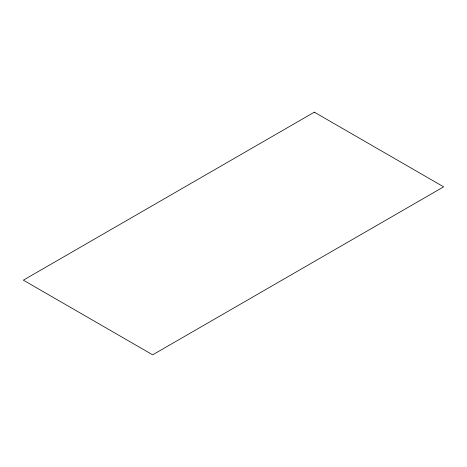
<?xml version="1.0" encoding="UTF-8"?>
<svg xmlns="http://www.w3.org/2000/svg" width="467" height="467" viewBox="0 0 467 467"><rect width="100%" height="100%" fill="white"/><g stroke="black" fill="none" stroke-linecap="round" stroke-linejoin="round"><path stroke-width="0.7" d="M314.326 112.173L23.35 280.165L152.674 354.827L443.65 186.835L314.326 112.173"/></g></svg>
